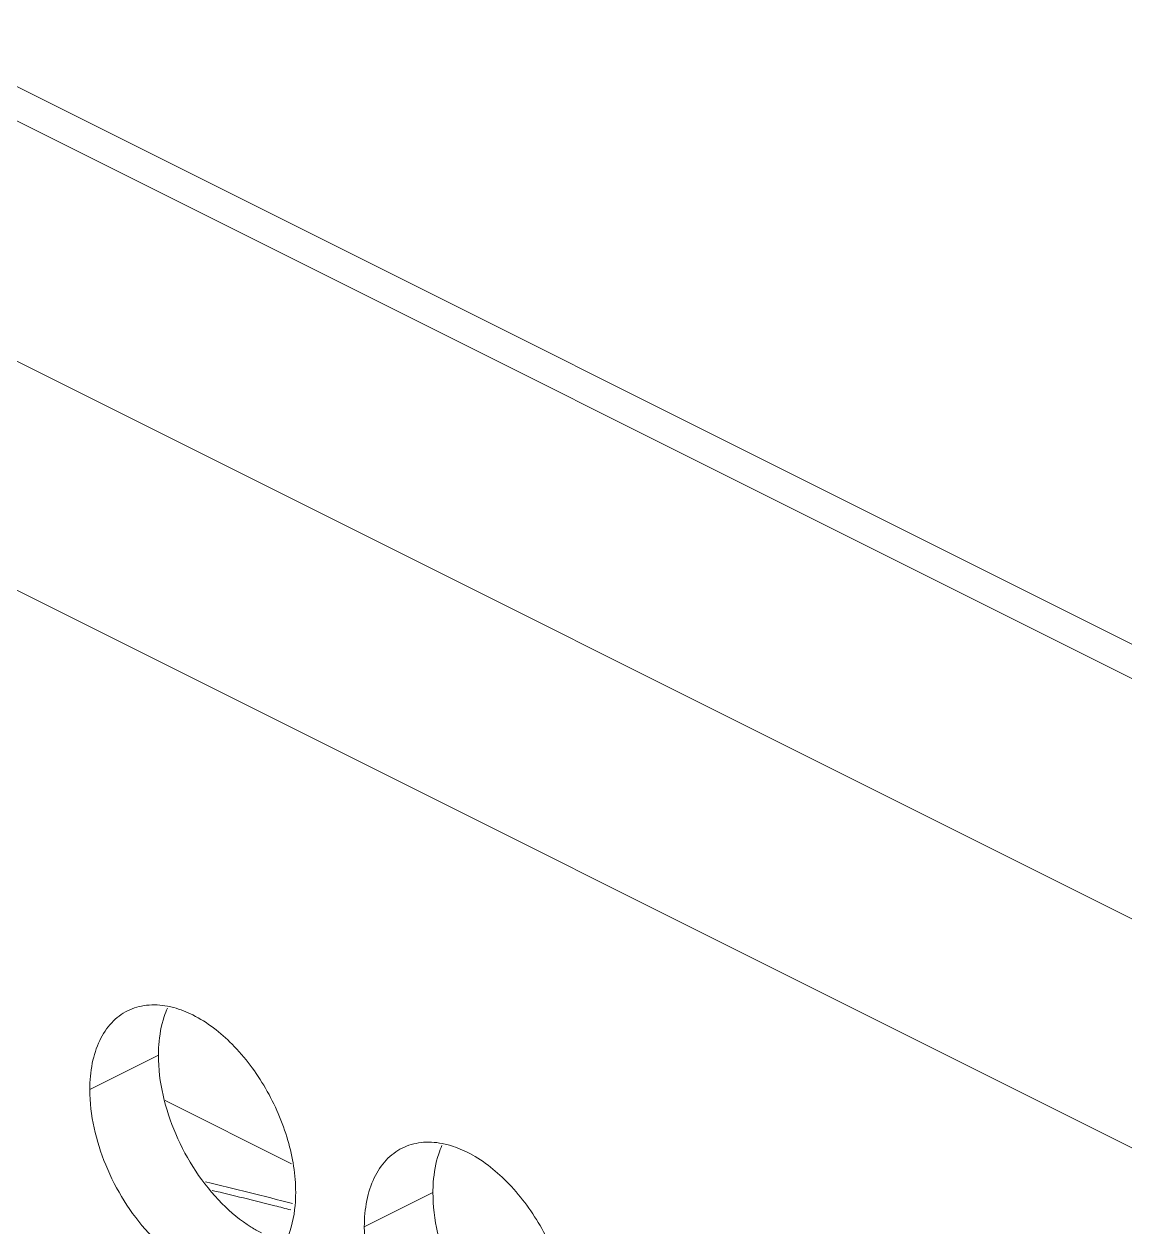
# Model space of a CAD drawing. Header units: millimetres. Extents: x 0 to 2524, y 0 to 1785.
# Drawn here: x 1860.05 to 1869.12, y 900.1 to 910.01 of the extents above; entities that cross this region are included whole.
import ezdxf

# ---------------------------------------------------------------- set-up
doc = ezdxf.new("R2010")
doc.units = ezdxf.units.MM
doc.header["$LTSCALE"] = 0.1
doc.layers.get('0').update_dxf_attribs({"lineweight": 13})
doc.layers.add('标注', color=251, linetype='Continuous', lineweight=9)

msp = doc.modelspace()

# ---------------------------------------------------------------- linework, layer by layer
for p, q in [((1805.7196, 936.6298), (2176.8092, 751.085)), ((1812.5208, 932.9464), (1902.1689, 888.1223)), ((1809.6924, 932.3807), (1900.189, 887.1323)), ((1899.0577, 885.8103), (1809.2439, 930.7172))]:
    msp.add_line(p, q)
at = {"layer": '标注'}
for p, q in [((1861.1568, 901.5123), (1860.5911, 901.2295)), ((1861.2129, 901.1383), (1862.2524, 900.6186)), ((1863.4195, 900.381), (1862.8538, 900.0981))]:
    msp.add_line(p, q, dxfattribs=at)
for centre, radius, start, end in [((1861.9013, 901.6013), 0.734, 155.87957, 161.78032), ((1864.164, 900.4699), 0.734, 155.87957, 161.78032), ((1852.4889, 862.8646), 38.6802, 75.36474, 76.45895), ((1852.7045, 863.0963), 38.3482, 75.79463, 76.58686), ((1852.6014, 862.6861), 38.7712, 75.59205, 75.79569)]:
    msp.add_arc(centre, radius, start, end, dxfattribs=at)
for points, knots in [([(1860.5911, 901.2295), (1860.5911, 901.3023), (1860.6031, 901.4413), (1860.6621, 901.6314), (1860.7615, 901.7837), (1860.854, 901.8541), (1860.903, 901.8785)], [0, 0, 0, 0, 0.289235, 0.54966, 0.782932, 1, 1, 1, 1]), ([(1860.903, 901.8785), (1860.9513, 901.9026), (1861.0614, 901.9343), (1861.175, 901.9275), (1861.2319, 901.9166)], [0, 0, 0, 0, 0.482538, 1, 1, 1, 1]), ([(1861.2319, 901.9166), (1861.2491, 901.9133), (1861.3207, 901.8967), (1861.3896, 901.8694), (1861.4396, 901.8444)], [0, 0, 0, 0, 0.238696, 1, 1, 1, 1]), ([(1861.4396, 901.8444), (1861.5602, 901.7841), (1861.7908, 901.6038), (1862.057, 901.2457), (1862.2381, 900.827), (1862.2881, 900.5259), (1862.2881, 900.381)], [0, 0, 0, 0, 0.229676, 0.488215, 0.753207, 1, 1, 1, 1]), ([(1861.1568, 901.5123), (1861.1568, 901.5407), (1861.1604, 901.6482), (1861.1793, 901.7556), (1861.2041, 901.8307)], [0, 0, 0, 0, 0.264225, 1, 1, 1, 1]), ([(1861.6806, 900.2903), (1861.519, 900.4531), (1861.268, 900.8402), (1861.1568, 901.2908), (1861.1568, 901.5123)], [0, 0, 0, 0, 0.508684, 1, 1, 1, 1]), ([(1861.9762, 899.732), (1861.9136, 899.7007), (1861.7637, 899.6668), (1861.5259, 899.7145), (1861.2875, 899.8452), (1860.9797, 900.1227), (1860.6937, 900.5854), (1860.5911, 901.0178), (1860.5911, 901.2295)], [0, 0, 0, 0, 0.090718, 0.191742, 0.308104, 0.439279, 0.725532, 1, 1, 1, 1]), ([(1863.1657, 900.7471), (1863.214, 900.7712), (1863.3241, 900.8029), (1863.4378, 900.7961), (1863.4946, 900.7853)], [0, 0, 0, 0, 0.482538, 1, 1, 1, 1]), ([(1863.4946, 900.7853), (1863.5119, 900.782), (1863.5834, 900.7653), (1863.6523, 900.7381), (1863.7023, 900.7131)], [0, 0, 0, 0, 0.238696, 1, 1, 1, 1]), ([(1862.8538, 900.0981), (1862.8538, 900.171), (1862.8658, 900.3099), (1862.9248, 900.5001), (1863.0242, 900.6523), (1863.1168, 900.7227), (1863.1657, 900.7471)], [0, 0, 0, 0, 0.289235, 0.54966, 0.782932, 1, 1, 1, 1]), ([(1863.4195, 900.381), (1863.4195, 900.4094), (1863.4232, 900.5168), (1863.442, 900.6242), (1863.4668, 900.6994)], [0, 0, 0, 0, 0.264225, 1, 1, 1, 1]), ([(1863.7023, 900.7131), (1863.823, 900.6528), (1864.0535, 900.4724), (1864.3197, 900.1143), (1864.5009, 899.6956), (1864.5509, 899.3945), (1864.5509, 899.2496)], [0, 0, 0, 0, 0.229676, 0.488215, 0.753207, 1, 1, 1, 1]), ([(1862.2881, 900.381), (1862.2881, 900.3453), (1862.2824, 900.2131), (1862.2532, 900.0804), (1862.2135, 899.9921)], [0, 0, 0, 0, 0.268874, 1, 1, 1, 1]), ([(1863.9433, 899.1589), (1863.7817, 899.3217), (1863.5307, 899.7089), (1863.4195, 900.1594), (1863.4195, 900.381)], [0, 0, 0, 0, 0.508684, 1, 1, 1, 1]), ([(1862.0053, 900.0488), (1861.9769, 900.063), (1861.8589, 900.1295), (1861.7534, 900.2169), (1861.6806, 900.2903)], [0, 0, 0, 0, 0.235002, 1, 1, 1, 1]), ([(1864.239, 898.6006), (1864.1764, 898.5694), (1864.0264, 898.5354), (1863.7886, 898.5832), (1863.5502, 898.7138), (1863.2424, 898.9914), (1862.9564, 899.4541), (1862.8538, 899.8865), (1862.8538, 900.0981)], [0, 0, 0, 0, 0.090718, 0.191742, 0.308104, 0.439279, 0.725532, 1, 1, 1, 1])]:
    msp.add_open_spline(points, degree=3, knots=knots, dxfattribs=at)

doc.saveas('drawing.dxf')
